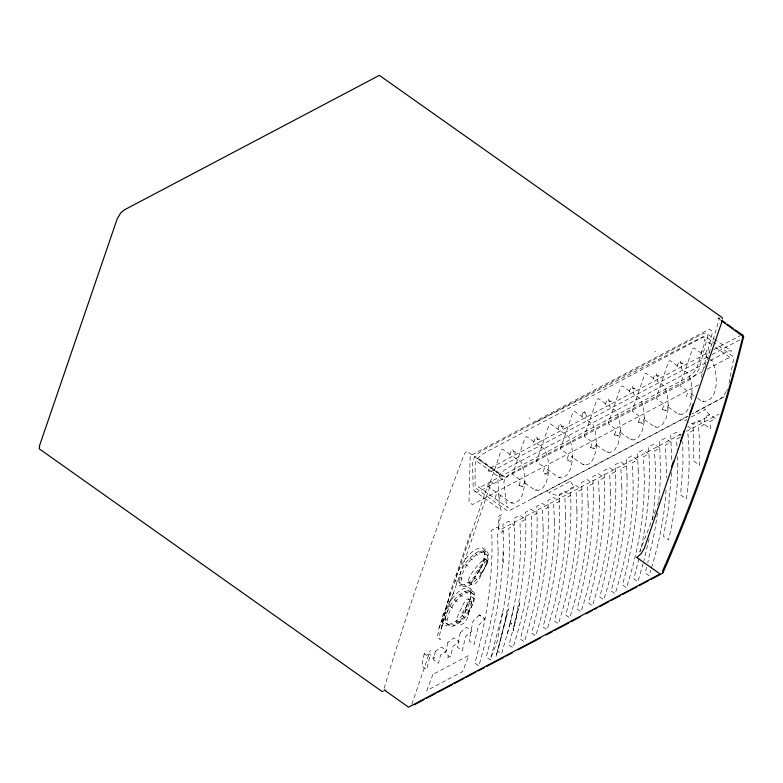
<?xml version="1.0" encoding="UTF-8"?>
<svg xmlns="http://www.w3.org/2000/svg" width="783" height="783" viewBox="0 0 783 783"><rect width="100%" height="100%" fill="white"/><g stroke="black" fill="none" stroke-linecap="round" stroke-linejoin="round"><path stroke-width="0.59" stroke-dasharray="3.92 2.94" d="M671.657 459.523L670.747 435.162L676.306 432.216L681.102 435.612M503.694 552.289L503.42 564.161M458.936 581.857C459.367 569.016 468.322 556.615 479.656 550.889L483.131 551.017L485.93 552.994L487.701 555.676C487.28 568.527 478.315 580.927 466.991 586.653L463.516 586.526L460.707 584.539L458.936 581.857L461.745 583.844M460.707 584.539L464.182 584.676C475.516 578.95 484.471 566.54 484.902 553.698L483.131 551.017M680.965 434.222L499.358 530.277L498.331 529.543L498.937 516.144L503.586 513.677M671.501 472.619L668.594 507.276L663.514 536.414L668.496 539.937C675.279 512.777 678.528 484.638 677.638 456.646M666.02 490.07C664.493 516.917 658.992 543.392 651.133 569.065M702.87 371.436L508.51 474.772L504.595 479.039L503.929 482.23L506.327 503.489L508.138 507.844L478.276 486.732L481.183 486.723L688.854 376.74L694.247 371.886L697.193 366.982L704.817 342.073L704.377 339.362L713.176 345.577M658.904 500.229L660.549 476.074L659.668 441.064L665.217 438.108L670.982 442.18L665.423 445.136L666.715 477.689M652.327 519.687C655.684 496.97 656.438 473.911 654.304 451.037L659.863 448.091L654.108 444.01L648.539 446.966C651.113 481.936 647.942 517.201 640.455 551.418M500.308 517.113L498.331 529.543M424.249 653.658L421.734 666.118L426.657 669.602L429.573 657.417L424.249 653.658L426.451 654.559L429.476 654.148L434.682 657.828L431.707 658.268L429.573 657.417M487.975 561.744L487.476 563.29M657.514 513.168L654.451 532.528L647.766 562.664M468.107 615.477L468.547 612.972C468.665 618.727 462.107 629.082 456.215 622.407L456.695 618.247L463.751 603.243L465.631 600.336L467.725 598.711L471.366 600.982L471.66 602.509L468.351 613.999M502.774 611.915C508.069 584.431 510.633 556.341 508.744 528.368L514.362 525.364L508.559 521.263L502.921 524.248C505.064 569.094 498.008 613.901 486.243 657.074L490.256 659.912L497.234 641.287L502.774 611.915L490.256 659.912M510.34 622.534C516.986 595.912 520.666 568.429 520.587 540.975L519.981 522.369L525.599 519.374L519.824 515.292L514.196 518.277C516.379 563.094 509.361 607.902 497.596 651.055L501.609 653.903L510.056 623.669M729.012 383.22L733.456 359.544L733.113 356.519L716.846 344.647M649.117 538.694L643.939 560.589M507.472 633.858L509.41 625.715M509.684 624.55L514.108 605.915M450.166 592.369L441.035 629.522L487.995 492.076L490.158 486.321L492.752 482.573L490.696 481.124L488.103 484.873L485.94 490.628L438.969 628.064L437.54 636.491L438.47 638.36L440.535 639.819L439.606 637.949L439.684 634.602L450.166 592.369L470.573 532.724M471.523 583.051L475.467 575.867M701.225 377.279L712.618 331.63L709.202 329.212L470.191 455.794L468.997 502.138L472.423 504.555L699.473 384.306M638.997 558.445L633.829 578.911L637.842 581.749L643.655 561.734M646.611 567.215L645.182 572.902L649.195 575.74L650.81 570.181M445.204 618.727C448.121 606.972 455.863 593.299 468.488 590.558L473.676 594.405C474.518 607.872 464.055 623.376 450.851 626.743L445.664 622.906L445.204 618.727L448.003 620.704M468.488 590.558L470.867 592.418C471.718 605.895 461.246 621.399 448.042 624.756M461.53 618.169L459.993 622.191L460.032 624.374M470.877 604.417L471.415 601.041M411.809 704.201L430.317 650.291M495.022 498.194L496.872 492.771L488.67 486.967L501.345 449.951L502.735 449.217L510.947 455.021L509.547 455.755L511.407 450.333L512.796 449.599L514.255 452.212L511.407 450.333M499.153 499.388L501.012 493.965L499.613 494.699L511.24 502.921L514.147 503.273L518.992 500.611L522.467 494.817L525.031 483.688L524.062 471.611L521.116 462.215L513.677 456.949L515.537 451.527M518.923 485.529L520.773 480.106L512.571 474.312L525.246 437.296L526.636 436.562L534.848 442.356L533.448 443.1L535.308 437.677L538.038 439.606L539.438 438.871L537.578 444.294L545.017 449.559L547.963 458.955L548.932 471.033L546.368 482.162L542.893 487.956L538.048 490.608L535.141 490.266L523.514 482.044L524.913 481.3L523.054 486.732L518.923 485.529L520.313 484.794L523.054 486.732M559.209 425.022L557.349 430.444L558.749 429.701L550.537 423.897L549.147 424.64L536.472 461.647L544.674 467.451L542.825 472.873L546.221 473.862M546.955 474.067L548.805 468.645L547.415 469.389L559.042 477.601L561.949 477.953L566.794 475.301L570.269 469.506L572.833 458.378L571.864 446.3L568.918 436.894L561.48 431.639L563.339 426.216M583.11 412.357L581.25 417.779L582.65 417.045L574.438 411.241L573.039 411.985L560.374 448.992L568.575 454.796L566.726 460.218L570.856 461.412L572.706 455.99L571.316 456.724L584.294 465.308L588.933 463.986L592.457 460.326L595.746 451.987L596.734 445.723L595.246 430.66L592.819 424.239L585.381 418.983L587.24 413.551M590.627 447.563L592.477 442.141L584.275 436.337L596.94 399.32L598.339 398.586L606.551 404.39L605.151 405.124L607.011 399.702L609.742 401.64L611.141 400.896L609.282 406.318L616.72 411.584L619.666 420.98L620.635 433.058L618.061 444.186L614.596 449.98L609.751 452.643L606.845 452.29L595.217 444.069L596.607 443.335L594.757 448.757L590.627 447.563L592.017 446.819L594.757 448.757M614.518 434.898L616.378 429.476L608.176 423.681L620.841 386.665L622.24 385.931L630.452 391.725L629.052 392.469L630.912 387.047L633.643 388.975L635.042 388.241L633.183 393.663L640.621 398.929L643.567 408.325L644.536 420.402L641.962 431.531L638.497 437.325L633.653 439.977L630.736 439.635L619.118 431.413L620.508 430.67L618.658 436.102L614.518 434.898L615.918 434.164L618.658 436.102M638.419 422.243L640.279 416.82L632.077 411.016L644.742 374.01L646.141 373.266L654.343 379.07L652.953 379.814L654.813 374.391L657.544 376.32L658.943 375.586L657.084 381.008L664.522 386.264L667.468 395.669L668.437 407.747L665.863 418.876L662.398 424.67L657.554 427.322L654.637 426.97L643.019 418.758L644.409 418.014L642.559 423.437L638.419 422.243L639.819 421.508L642.559 423.437M662.32 409.587L664.18 404.165L655.978 398.361L668.643 361.354L670.042 360.611L678.244 366.415L676.855 367.149L678.704 361.726L681.445 363.664L682.845 362.921L680.985 368.343L688.423 373.608L691.369 383.004L692.329 395.092L689.764 406.22L686.3 412.015L681.455 414.667L678.538 414.315L666.92 406.093L668.31 405.359L666.46 410.781L662.32 409.587L663.72 408.843L666.46 410.781M686.221 396.932L688.081 391.51L679.879 385.706L692.544 348.689L693.944 347.955L702.145 353.759L700.756 354.493L702.605 349.071M690.352 398.126L692.211 392.704L690.821 393.438L696.625 397.549M706.746 350.265L704.886 355.688L709.535 358.976M438.969 628.064L454.571 590.039M726.771 390.648L727.524 389.112M705.982 362.823L509.557 466.913L503.723 470.573L499.857 474.469L497.939 479.979L499.251 504.839L501.149 510.242L474.155 490.716L473.157 486.38L472.531 463.908C472.443 456.743 478.971 452.261 484.638 449.285L702.733 333.783L704.348 333.147L706.648 333.509L714.625 339.147M489.218 469.105L488.249 470.896L489.943 471.542M726.389 391.422L723.453 395.738L720.008 399.124L692.426 413.953M715.877 343.962L706.158 337.091L702.351 337.571L487.3 451.458C482.005 454.375 475.467 458.172 475.124 464.965L475.075 484.618L475.917 488.357L506.64 510.379L508.979 510.859L688.12 416.233M475.594 573.391C480.175 566.628 487.613 557.398 482.808 549.284L486.223 551.702C473.157 550.42 458.769 572.98 461.344 584.93L459.846 586.095C451.204 582.19 458.544 570.964 461.197 565.297C466.208 557.995 472.266 548.599 481.868 547.66C495.433 552.436 484.755 568.771 479.01 575.808M461.941 613.265C466.521 606.512 473.96 597.282 469.154 589.168L472.57 591.586C459.504 590.294 445.116 612.864 447.68 624.814L446.193 625.979C437.55 622.074 444.891 610.848 447.543 605.181C452.554 597.869 458.613 588.473 468.214 587.534C481.78 592.32 471.102 608.655 465.356 615.683M481.085 567.606L478.579 570.915L479.088 571.189M529.132 418.347L529.866 417.965M592.017 385.05L592.741 384.659M654.901 351.743L655.625 351.361M717.786 318.436L719.127 317.888L719.166 319.082A1946.881 843.966 -52.2 0 1 706.188 362.744M483.963 563.554C484.618 562.634 487.153 559.62 487.956 561.558M479.362 614.89L472.883 621.457L469.262 640.944L474.185 644.429L478.442 625.392L484.931 618.952L479.362 614.89L484.971 619.059M684.665 420.794L686.916 419.336M680.212 437.266L676.502 439.243L677.187 449.677M490.501 467.901L709.652 351.841M713.969 349.551L739.876 335.829M491.528 471.356L707.695 356.872M712.011 354.582L741.149 339.156M710.308 360.532L727.603 351.371L729.227 350.735L731.586 351.136L715.623 339.851M707.196 369.145L727.72 358.271L730.774 358.017L714.155 346.272M511.24 502.921L512.63 502.177M535.141 490.266L536.531 489.522M559.042 477.601L560.432 476.867M582.943 464.945L584.333 464.211M606.845 452.29L608.234 451.546M630.736 439.635L632.135 438.891M654.637 426.97L656.037 426.236M678.538 414.315L679.938 413.581M697.594 398.234L702.439 401.659L703.839 400.916M532 498.624L688.159 415.93M724.216 396.834L692.466 413.649M691.232 417.055L704.504 410.018L704.935 408.736L709.29 414.892L708.85 416.184L693.758 424.171L686.936 421.636M686.368 431.364L719.029 414.07M535.856 422.164L705.219 335.545M583.472 412.621L585.067 412.024M566.872 460.326L568.497 459.748M561.499 426.637L563.222 426.128M544.753 474.244L546.534 473.774M487.789 560.98L484.148 558.719C477.953 565.14 470.054 573.019 467.862 581.877C477.327 593.915 483.033 566.452 488.093 562.272L487.829 561.029M471.366 600.982C466.335 602.137 465.934 609.282 463.399 613.02L463.986 613.128M702.439 401.659C720.331 401.415 717.522 372.248 712.324 360.953L710.465 359.632M456.215 622.407C466.374 621.301 465.699 606.355 468.361 598.897M468.361 582.581L471.053 582.493L474.126 579.166L484.325 561.352L484.746 558.827M474.88 491.665L477.121 492.204L478.707 491.607L689.334 380.058L694.756 375.4A12.763 4.913 -54.7 0 0 699.239 368.529L707.372 337.62A12.763 4.913 -54.7 0 0 706.648 333.499M720.468 319.444L718.236 317.859M687.66 426.197L693.415 430.278L687.856 433.224C689.911 455.119 689.539 477.199 686.397 498.977L680.633 494.895L682.982 464.162L682.776 441.808M479.118 458.877L505.544 477.561M477.581 458.584L503.86 477.17M499.857 474.469L466.707 451.077L464.378 454.013A1946.89 653.237 -57.2 0 0 383.866 689.157M477.385 461.735L504.046 480.596M484.902 553.698L487.701 555.676M479.656 550.889L482.455 552.867M484.697 558.524L487.496 560.501M474.997 553.327L477.806 555.313M469.878 557.966L472.678 559.953M478.775 571.453L481.574 573.43M465.063 564.103L467.872 566.089M473.96 577.59L476.769 579.567M468.841 582.229L471.64 584.216M459.151 577.032L461.95 579.019M464.182 584.676L466.991 586.653M470.867 592.418L473.676 594.405M464.544 591.302L467.353 593.289M471.327 596.597L474.136 598.574M459.65 594.542L462.459 596.519M454.551 599.768L457.35 601.755M466.521 609.115L469.33 611.092M450.01 606.208L452.809 608.185M464.789 617.533L461.98 615.546M456.881 620.782L459.68 622.759M451.987 624.012L454.786 625.999M445.664 622.906L448.463 624.883M680.104 360.992L681.445 363.664M656.203 373.648L657.544 376.32M632.302 386.303L633.643 388.975M608.401 398.968L609.742 401.64M584.5 411.623L585.841 414.295M560.599 424.278L561.94 426.95M536.698 436.934L538.038 439.606M705.826 363.899A1946.881 843.966 -52.2 0 1 704.397 368.529M658.679 502.099A1946.881 843.966 -52.2 0 1 657.417 505.475M655.723 509.997A1946.881 843.966 -52.2 0 1 639.114 553.082M621.8 486.292C622.749 524.835 615.36 563.163 603.781 599.788L599.768 596.949C611.494 554.002 618.071 509.293 615.105 464.72L620.684 461.764L626.449 465.836L620.87 468.802L621.8 486.292M610.583 492.243C611.445 530.805 604.016 569.143 592.428 605.797L588.415 602.959C600.15 559.982 606.786 515.253 603.938 470.652L609.526 467.686L615.281 471.757L609.703 474.723L610.583 492.243M693.777 440.712L693.601 461.011L699.689 465.317L699.748 444.93L698.612 427.528L704.171 424.582L698.407 420.51L692.857 423.456L693.777 440.712M599.367 498.194C600.13 536.786 592.672 575.133 581.084 611.817L577.061 608.968C588.806 565.962 595.491 521.224 592.76 476.583L598.349 473.617L604.114 477.689L598.515 480.664L599.367 498.194M588.141 504.154C588.826 542.766 581.329 581.123 569.73 617.826L565.708 614.988C577.453 571.952 584.206 527.204 581.563 482.524L587.162 479.558L592.829 483.679L587.328 486.605L588.141 504.154M638.223 470.182C638.879 508.97 632.654 547.581 622.475 584.921L626.488 587.759C639.887 545.682 647.306 501.149 643.166 456.959L648.735 453.993L642.98 449.922L637.411 452.877L638.223 470.182M576.905 510.105C577.511 548.746 569.975 587.113 558.377 623.836L554.354 620.997C566.109 577.942 572.902 533.174 570.367 488.475L575.965 485.499L581.73 489.571L576.131 492.546L576.905 510.105M554.413 522.046C554.893 560.716 547.278 599.103 535.67 635.865L531.647 633.026C543.412 589.912 550.302 545.134 547.934 500.376L553.542 497.401L559.307 501.472L553.698 504.448L554.413 522.046M565.659 516.075C566.207 554.736 558.631 593.103 547.023 629.845L543.001 627.007C554.755 583.922 561.607 539.154 559.15 494.425L564.758 491.45L570.523 495.522L564.915 498.497L565.659 516.075M627.026 476.123C627.575 514.94 621.301 553.561 611.122 590.93L615.135 593.778C628.543 551.663 636.021 507.11 632.028 462.87L637.597 459.915L631.832 455.843L626.263 458.799L627.026 476.123M543.148 528.016C543.568 566.706 535.934 605.102 524.316 641.874L520.294 639.036C532.058 595.912 538.998 551.124 536.698 506.337L542.316 503.361L548.08 507.433L542.462 510.408L543.148 528.016M531.882 533.986C532.254 572.696 524.581 611.092 512.963 647.884L508.95 645.045C520.705 601.902 527.693 557.105 525.452 512.307L531.07 509.322L536.835 513.394L531.217 516.379L531.882 533.986M498.125 552.005L497.675 570.034L496.079 588.395L493.447 607.197L489.678 626.351L478.902 665.922L474.889 663.084C486.654 619.901 493.75 575.084 491.646 530.238L497.283 527.243L503.117 531.363L497.499 534.368L498.125 552.005M547.493 490.432L547.405 491.205L547.493 490.432M460.228 632.703L457.38 647.238L462.303 650.722L465.621 636.52L471.992 631.157L466.521 627.291L460.228 632.703M519.775 602.91L513.139 630.853L519.775 602.91M435.348 651.358L433.616 659.824L438.539 663.309L440.545 655.028L446.741 650.81L441.514 647.11L435.348 651.358M447.749 642.549L445.498 653.531L450.421 657.015L453.014 646.278L459.19 641.649L453.856 637.881L447.749 642.549M506.258 617.63L495.933 656.908L508.441 608.92L506.258 617.63M573.87 486.605L573.567 487.829L558.279 495.923L548.775 492.761L566.745 483.238L569.407 481.565L569.76 480.331L573.87 486.605M432.901 674.457L426.784 690.537L462.636 671.55L468.753 655.469L432.901 674.457M709.76 414.491L704.211 417.447L704.592 424.592L710.435 428.722L709.966 421.518L715.525 418.562L709.76 414.491"/><path stroke-width="1.17" d="M722.014 321.421L644.458 547.953L640.964 553.875L637.489 556.86M414.266 704.778L423.995 699.62M426.148 698.475L435.877 693.327M438.04 692.182L452.085 684.743M454.248 683.598L463.976 678.45M466.13 677.305L475.858 672.157M478.022 671.011L484.501 667.576M486.664 666.431L503.958 657.28M506.112 656.134L512.601 652.699M518.003 649.831L540.691 637.822M546.094 634.954L552.583 631.519M554.746 630.374L568.791 622.935M570.954 621.79L580.673 616.642M586.075 613.784L592.565 610.349M594.728 609.203L596.881 608.058M599.044 606.913L608.773 601.765M610.936 600.62L620.655 595.471M622.818 594.326L636.863 586.888M639.026 585.743L648.755 580.585M650.918 579.449L662.8 573.146A1739.611 1195.445 -31.5 0 0 686.799 515.341M511.544 623.562L510.819 623.943M448.659 656.868L447.935 657.25M383.885 690.332L385.784 690.166M383.112 691.448L381.634 691.213L39.307 448.865L39.62 445.429L117.186 218.907L120.68 212.986L124.145 209.991L379.373 75.364L721.926 317.399L722.484 318.877M722.435 320.824L725.371 322.909M727.329 324.289L733.211 328.449M735.178 329.839L742.03 334.684M721.153 320.482L743.85 337.082M636.315 557.144L660.108 573.968L408.579 707.186L384.776 690.361M663.348 572.216L662.526 571.091A1725.272 1180.206 -31.9 0 0 743.038 335.956L742.95 334.733M743.312 338.011A1739.611 1195.445 -31.5 0 1 709.183 454.248M708.791 455.403A1739.611 1195.445 -31.5 0 1 687.229 514.235M693.063 404.008A1946.881 843.966 -52.2 0 1 689.657 414.324M684.234 430.415A1946.881 843.966 -52.2 0 1 680.329 441.808M673.576 461.109A1946.881 843.966 -52.2 0 1 671.55 466.795"/></g></svg>
